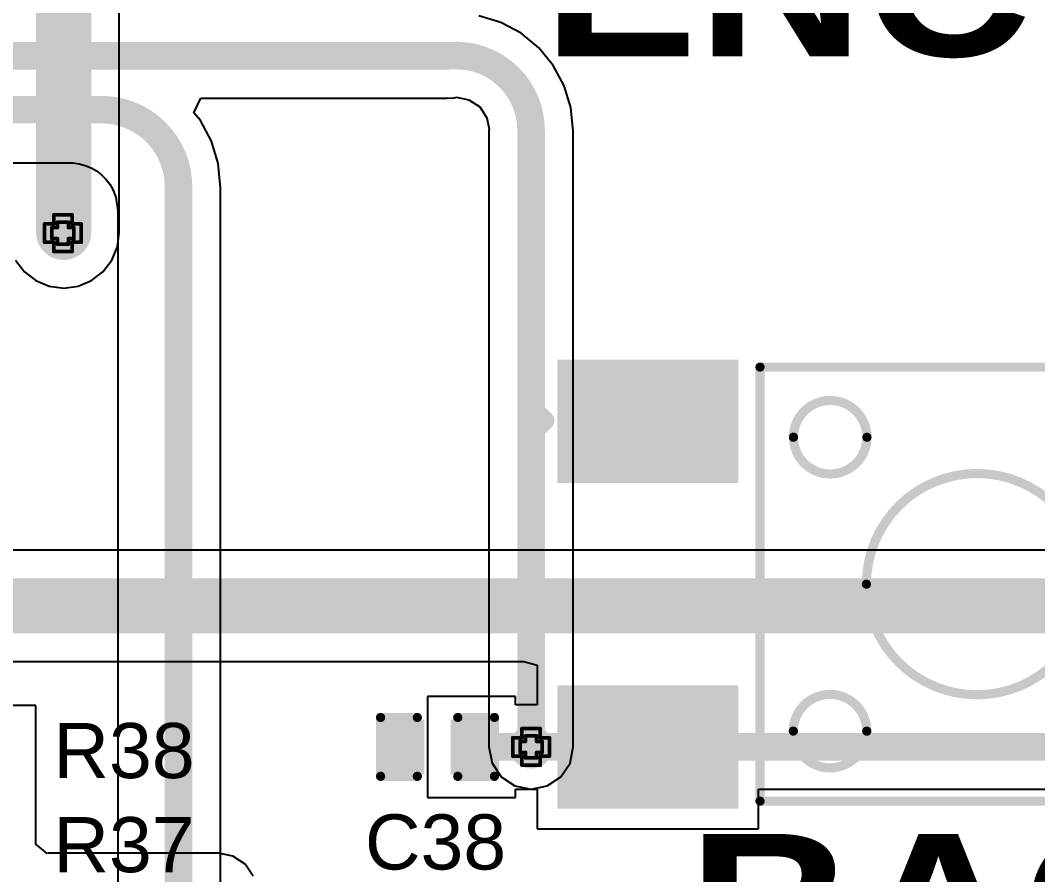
# Model space of a CAD drawing. Header units: inches. Extents: x -3 to 195, y 0 to 199.
# Drawn here: x 2.547 to 3.101, y 1.709 to 2.174 of the extents above; entities that cross this region are included whole.
import ezdxf

# ---------------------------------------------------------------- set-up
doc = ezdxf.new("R2010")
doc.units = ezdxf.units.IN
doc.header["$MEASUREMENT"] = 0
for name, color, linetype in [('Bottom Layer', 5, 'Continuous'), ('Drill Drawing', 1, 'Continuous'), ('Top Layer', 1, 'Continuous'), ('Top Overlay', 2, 'Continuous'), ('Top Paste', 8, 'Continuous'), ('Top Solder', 216, 'Continuous'), ('Via Holes', 16, 'Continuous')]:
    doc.layers.add(name, color=color, linetype=linetype)
doc.styles.add('Arial', font='', dxfattribs={"height": 0.2})
doc.styles.add('Arial Black_Bold', font='', dxfattribs={"height": 0.2})
doc.styles.get('Arial').set_extended_font_data('Arial')
doc.styles.get('Arial Black_Bold').set_extended_font_data('Arial Black', bold=True)

# ---------------------------------------------------------------- blocks, each defined once
blk = doc.blocks.new('TS_1002S_12026C_3')
at = {"layer": 'Top Layer'}
for points in [[(-0.2244053, 0.1181116), (-0.1338543, 0.1181116), (-0.1338543, 0.0590566), (-0.2244053, 0.0590566)], [(0.1338547, 0.1181016), (0.2244057, 0.1181016), (0.2244057, 0.0590466), (0.1338547, 0.0590466)], [(-0.2244053, -0.0590584), (-0.1338543, -0.0590584), (-0.1338543, -0.1181134), (-0.2244053, -0.1181134)], [(0.1338547, -0.0590584), (0.2244057, -0.0590584), (0.2244057, -0.1181134), (0.1338547, -0.1181134)]]:
    blk.add_hatch(color=1, dxfattribs=at).paths.add_polyline_path(points)
at = {"layer": 'Top Paste'}
for points in [[(-0.2244053, 0.1181116), (-0.1338543, 0.1181116), (-0.1338543, 0.0590566), (-0.2244053, 0.0590566)], [(0.1338547, 0.1181016), (0.2244057, 0.1181016), (0.2244057, 0.0590466), (0.1338547, 0.0590466)], [(-0.2244053, -0.0590584), (-0.1338543, -0.0590584), (-0.1338543, -0.1181134), (-0.2244053, -0.1181134)], [(0.1338547, -0.0590584), (0.2244057, -0.0590584), (0.2244057, -0.1181134), (0.1338547, -0.1181134)]]:
    blk.add_hatch(color=8, dxfattribs=at).paths.add_polyline_path(points)
at = {"layer": 'Top Solder'}
for points in [[(-0.2284053, 0.1221116), (-0.1298543, 0.1221116), (-0.1298543, 0.0550566), (-0.2284053, 0.0550566)], [(0.1298547, 0.1221016), (0.2284057, 0.1221016), (0.2284057, 0.0550466), (0.1298547, 0.0550466)], [(-0.2284053, -0.0550584), (-0.1298543, -0.0550584), (-0.1298543, -0.1221134), (-0.2284053, -0.1221134)], [(0.1298547, -0.0550584), (0.2284057, -0.0550584), (0.2284057, -0.1221134), (0.1298547, -0.1221134)]]:
    blk.add_hatch(color=216, dxfattribs=at).paths.add_polyline_path(points)
at = {"layer": 'Top Overlay'}
for points in [[(-0.1181098, 0.1181041, 0.005, 0.005, 0), (0.1181102, 0.1181041, 0.005, 0.005, 0)], [(-0.1181098, -0.1181159, 0.005, 0.005, 0), (-0.1181098, 0.1181041, 0.005, 0.005, 0)], [(0.1181102, -0.1181159, 0.005, 0.005, 0), (0.1181102, 0.1181041, 0.005, 0.005, 0)], [(-0.2399998, 0.0940001, 0.01, 0.01, 0), (-0.2349998, 0.0890001, 0.01, 0.01, 0)], [(-0.2399998, 0.0840001, 0.01, 0.01, 0), (-0.2399998, 0.0940001, 0.01, 0.01, 0)], [(-0.2399998, 0.0840001, 0.01, 0.01, 0), (-0.2349998, 0.0890001, 0.01, 0.01, 0)], [(-0.1181098, -0.1181159, 0.005, 0.005, 0), (0.1181102, -0.1181159, 0.005, 0.005, 0)]]:
    blk.add_lwpolyline(points, format="xyseb", dxfattribs=at)
for points in [[(-0.1193598, 0.1181041, 0.0025, 0.0025, 1), (-0.1168598, 0.1181041, 0.0025, 0.0025, 1)], [(-0.1193598, 0.1181041, 0.0025, 0.0025, 1), (-0.1168598, 0.1181041, 0.0025, 0.0025, 1)], [(0.1168602, 0.1181041, 0.0025, 0.0025, 1), (0.1193602, 0.1181041, 0.0025, 0.0025, 1)], [(0.1168602, 0.1181041, 0.0025, 0.0025, 1), (0.1193602, 0.1181041, 0.0025, 0.0025, 1)], [(-0.05992, 0.079935, 0.005, 0.005, 1), (-0.09992, 0.079935, 0.005, 0.005, 1)], [(0.0999999, 0.079995, 0.005, 0.005, 1), (0.0599999, 0.079995, 0.005, 0.005, 1)], [(-0.2424998, 0.0940001, 0.005, 0.005, 1), (-0.2374998, 0.0940001, 0.005, 0.005, 1)], [(-0.2424998, 0.0940001, 0.005, 0.005, 1), (-0.2374998, 0.0940001, 0.005, 0.005, 1)], [(-0.2424998, 0.0840001, 0.005, 0.005, 1), (-0.2374998, 0.0840001, 0.005, 0.005, 1)], [(-0.2424998, 0.0840001, 0.005, 0.005, 1), (-0.2374998, 0.0840001, 0.005, 0.005, 1)], [(-0.2374998, 0.0890001, 0.005, 0.005, 1), (-0.2324998, 0.0890001, 0.005, 0.005, 1)], [(-0.2374998, 0.0890001, 0.005, 0.005, 1), (-0.2324998, 0.0890001, 0.005, 0.005, 1)], [(-0.10117, 0.079935, 0.0025, 0.0025, 1), (-0.09867, 0.079935, 0.0025, 0.0025, 1)], [(-0.06117, 0.079935, 0.0025, 0.0025, 1), (-0.05867, 0.079935, 0.0025, 0.0025, 1)], [(0.0587499, 0.079995, 0.0025, 0.0025, 1), (0.0612499, 0.079995, 0.0025, 0.0025, 1)], [(0.0987499, 0.079995, 0.0025, 0.0025, 1), (0.1012499, 0.079995, 0.0025, 0.0025, 1)], [(0.06021, -4.9e-06, 0.005, 0.005, 1), (-0.06021, -4.9e-06, 0.005, 0.005, 1)], [(-0.06146, -4.9e-06, 0.0025, 0.0025, 1), (-0.05896, -4.9e-06, 0.0025, 0.0025, 1)], [(0.05896, -4.9e-06, 0.0025, 0.0025, 1), (0.06146, -4.9e-06, 0.0025, 0.0025, 1)], [(-0.06, -0.080005, 0.005, 0.005, 1), (-0.1, -0.080005, 0.005, 0.005, 1)], [(0.1, -0.080005, 0.005, 0.005, 1), (0.06, -0.080005, 0.005, 0.005, 1)], [(-0.10125, -0.080005, 0.0025, 0.0025, 1), (-0.09875, -0.080005, 0.0025, 0.0025, 1)], [(-0.06125, -0.080005, 0.0025, 0.0025, 1), (-0.05875, -0.080005, 0.0025, 0.0025, 1)], [(0.05875, -0.080005, 0.0025, 0.0025, 1), (0.06125, -0.080005, 0.0025, 0.0025, 1)], [(0.09875, -0.080005, 0.0025, 0.0025, 1), (0.10125, -0.080005, 0.0025, 0.0025, 1)], [(-0.1193598, -0.1181159, 0.0025, 0.0025, 1), (-0.1168598, -0.1181159, 0.0025, 0.0025, 1)], [(-0.1193598, -0.1181159, 0.0025, 0.0025, 1), (-0.1168598, -0.1181159, 0.0025, 0.0025, 1)], [(0.1168602, -0.1181159, 0.0025, 0.0025, 1), (0.1193602, -0.1181159, 0.0025, 0.0025, 1)], [(0.1168602, -0.1181159, 0.0025, 0.0025, 1), (0.1193602, -0.1181159, 0.0025, 0.0025, 1)]]:
    blk.add_lwpolyline(points, format="xyseb", close=True, dxfattribs=at)
blk = doc.blocks.new('C___0402_136')
at = {"layer": 'Top Layer'}
for points in [[(-0.0275007, -0.0124991), (-0.0275007, 0.0125009), (-0.009500699999999999, 0.0125009), (-0.0095007, -0.0124991)], [(0.009499299999999999, -0.0124991), (0.009499300000000002, 0.0125009), (0.0274993, 0.0125009), (0.0274993, -0.0124991)]]:
    blk.add_hatch(color=1, dxfattribs=at).paths.add_polyline_path(points)
at = {"layer": 'Top Paste'}
for points in [[(-0.0275007, -0.0124991), (-0.0275007, 0.0125009), (-0.009500699999999999, 0.0125009), (-0.0095007, -0.0124991)], [(0.009499299999999999, -0.0124991), (0.009499300000000002, 0.0125009), (0.0274993, 0.0125009), (0.0274993, -0.0124991)]]:
    blk.add_hatch(color=8, dxfattribs=at).paths.add_polyline_path(points)
at = {"layer": 'Top Solder'}
for points in [[(-0.0298629, -0.0148613), (-0.0298629, 0.0148631), (-0.007138499999999998, 0.0148631), (-0.007138500000000002, -0.0148613)], [(0.007137099999999999, -0.0148613), (0.007137100000000001, 0.0148631), (0.0298615, 0.0148631), (0.0298615, -0.0148613)]]:
    blk.add_hatch(color=216, dxfattribs=at).paths.add_polyline_path(points)
at = {"layer": 'Top Overlay'}
for points in [[(-0.0310008, 0.0160009, 0.005, 0.005, 0), (-0.0110007, 0.0160009, 0.005, 0.005, 0)], [(-0.0310008, 0.0160009, 0.005, 0.005, 0), (-0.0310007, -0.0159991, 0.005, 0.005, 0)], [(0.0109993, 0.0160009, 0.005, 0.005, 0), (0.0309993, 0.0160009, 0.005, 0.005, 0)], [(0.0309993, -0.0159991, 0.005, 0.005, 0), (0.0309993, 0.0160009, 0.005, 0.005, 0)], [(-0.0310007, -0.0159991, 0.005, 0.005, 0), (-0.0110007, -0.0159991, 0.005, 0.005, 0)], [(0.0109993, -0.0160011, 0.005, 0.005, 0), (0.0309993, -0.0159991, 0.005, 0.005, 0)]]:
    blk.add_lwpolyline(points, format="xyseb", dxfattribs=at)
for points in [[(-0.0322508, 0.0160009, 0.0025, 0.0025, 1), (-0.0297508, 0.0160009, 0.0025, 0.0025, 1)], [(-0.0322508, 0.0160009, 0.0025, 0.0025, 1), (-0.0297508, 0.0160009, 0.0025, 0.0025, 1)], [(-0.0122507, 0.0160009, 0.0025, 0.0025, 1), (-0.0097507, 0.0160009, 0.0025, 0.0025, 1)], [(0.0097493, 0.0160009, 0.0025, 0.0025, 1), (0.0122493, 0.0160009, 0.0025, 0.0025, 1)], [(0.0297493, 0.0160009, 0.0025, 0.0025, 1), (0.0322493, 0.0160009, 0.0025, 0.0025, 1)], [(0.0297493, 0.0160009, 0.0025, 0.0025, 1), (0.0322493, 0.0160009, 0.0025, 0.0025, 1)], [(-0.0322507, -0.0159991, 0.0025, 0.0025, 1), (-0.0297507, -0.0159991, 0.0025, 0.0025, 1)], [(-0.0322507, -0.0159991, 0.0025, 0.0025, 1), (-0.0297507, -0.0159991, 0.0025, 0.0025, 1)], [(-0.0122507, -0.0159991, 0.0025, 0.0025, 1), (-0.0097507, -0.0159991, 0.0025, 0.0025, 1)], [(0.0097493, -0.0160011, 0.0025, 0.0025, 1), (0.0122493, -0.0160011, 0.0025, 0.0025, 1)], [(0.0297493, -0.0159991, 0.0025, 0.0025, 1), (0.0322493, -0.0159991, 0.0025, 0.0025, 1)], [(0.0297493, -0.0159991, 0.0025, 0.0025, 1), (0.0322493, -0.0159991, 0.0025, 0.0025, 1)]]:
    blk.add_lwpolyline(points, format="xyseb", close=True, dxfattribs=at)

msp = doc.modelspace()

# ---------------------------------------------------------------- hatches: boundary and pattern name
at = {"layer": 'Bottom Layer'}
h = msp.add_hatch(color=5, dxfattribs=at)
edge = h.paths.add_edge_path()
edge.add_arc((2.5702019, 2.0578015), 0.011811, 0, 360)
h = msp.add_hatch(color=5, dxfattribs=at)
edge = h.paths.add_edge_path()
edge.add_arc((2.825, 1.7782114), 0.011811, 0, 360)
at = {"layer": 'Top Layer'}
h = msp.add_hatch(color=1, dxfattribs=at)
edge = h.paths.add_edge_path()
edge.add_arc((2.5702019, 2.0578015), 0.011811, 0, 360)
h = msp.add_hatch(color=1, dxfattribs=at)
edge = h.paths.add_edge_path()
edge.add_arc((2.825, 1.7782114), 0.011811, 0, 360)
at = {"layer": 'Via Holes'}
h = msp.add_hatch(color=7, dxfattribs=at)
edge = h.paths.add_edge_path()
edge.add_arc((2.5702019, 2.0578015), 0.0059055, 0, 360)
h = msp.add_hatch(color=7, dxfattribs=at)
edge = h.paths.add_edge_path()
edge.add_arc((2.825, 1.7782114), 0.0059055, 0, 360)

# ---------------------------------------------------------------- linework, layer by layer
at = {"layer": 'Bottom Layer'}
for p, q in [((2.8085679, 2.1724315), (2.796644, 2.1760486)), ((2.819557, 2.1665577), (2.8085679, 2.1724315)), ((2.8291891, 2.1586529), (2.819557, 2.1665577)), ((2.8370939, 2.1490208), (2.8291891, 2.1586529)), ((2.8429677, 2.1380317), (2.8370939, 2.1490208)), ((2.8465848, 2.1261078), (2.8429677, 2.1380317)), ((2.7831858, 2.1314915), (2.7843383, 2.1317929)), ((2.7843383, 2.1317929), (2.7911718, 2.1304336)), ((2.6415165, 2.1232964), (2.6453002, 2.1312965)), ((2.6453002, 2.1312965), (2.7792241, 2.1312965)), ((2.7792241, 2.1312965), (2.7799014, 2.1314312)), ((2.7799014, 2.1314312), (2.7805858, 2.1313369)), ((2.7805858, 2.1313369), (2.7831858, 2.1314915)), ((2.7911718, 2.1304336), (2.7970453, 2.1265091)), ((2.7970453, 2.1265091), (2.8009698, 2.1206356)), ((2.645011, 2.1190384), (2.6415165, 2.1232964)), ((2.847674, 2.1150489), (2.8465848, 2.1261078)), ((2.6509938, 2.1078453), (2.645011, 2.1190384)), ((2.8009698, 2.1206356), (2.8022035, 2.1144331)), ((2.8022035, 2.1144331), (2.8020592, 2.1137075)), ((2.8020592, 2.1137075), (2.8020592, 1.7782114)), ((2.8479408, 2.1137075), (2.847674, 2.1150489)), ((2.8479408, 1.7782114), (2.8479408, 2.1137075)), ((2.654678, 2.0957001), (2.6509938, 2.1078453)), ((0.4234688, 2.0959999), (2.5739999, 2.0959995)), ((2.5739999, 2.0959995), (2.5757041, 2.0959996)), ((2.5757041, 2.0959996), (2.5790832, 2.0955548)), ((2.5790832, 2.0955548), (2.5823753, 2.0946728)), ((2.5823753, 2.0946728), (2.5855241, 2.0933685)), ((2.5855241, 2.0933685), (2.5884758, 2.0916644)), ((2.6557955, 2.084354), (2.654678, 2.0957001)), ((2.5884758, 2.0916644), (2.5911797, 2.0895896)), ((2.5911797, 2.0895896), (2.5935897, 2.0871796)), ((2.5935897, 2.0871796), (2.5956645, 2.0844756)), ((2.5956645, 2.0844756), (2.5973685, 2.0815239)), ((2.656051, 2.0830695), (2.6557955, 2.084354)), ((2.656051, 1.68), (2.656051, 2.0830695)), ((2.5973685, 2.0815239), (2.5986727, 2.078375)), ((2.5986727, 2.078375), (2.5989513, 2.0773349)), ((2.5989513, 2.0773349), (2.5999991, 2.0700013)), ((2.5999991, 2.0700013), (2.5999992, 2.0699996)), ((2.5999992, 2.0699996), (2.5999991, 2.0699996)), ((2.5999991, 2.0699996), (2.5999994, 2.0699994)), ((2.5999994, 2.0699994), (2.5999999, 1.6577871)), ((2.8020592, 1.7782114), (2.8038055, 1.7694323)), ((2.8461945, 1.7694323), (2.8479408, 1.7782114)), ((2.8038055, 1.7694323), (2.8087784, 1.7619898)), ((2.8412216, 1.7619898), (2.8461945, 1.7694323)), ((2.8087784, 1.7619898), (2.8162209, 1.7570169)), ((2.8337791, 1.7570169), (2.8412216, 1.7619898)), ((2.8162209, 1.7570169), (2.825, 1.7552706)), ((2.825, 1.7552706), (2.8337791, 1.7570169))]:
    msp.add_line(p, q, dxfattribs=at)
for points in [[(0.7494158, 2.1542372, 0.015, 0.015, 0), (2.7792241, 2.1542373, 0.015, 0.015, 0)], [(2.7792241, 2.1542373, 0.015, 0.015, 0), (2.7818241, 2.1543919, 0.015, 0.015, 0)], [(2.7818241, 2.1543919, 0.015, 0.015, -0.431720351563237), (2.825, 2.1137074, 0.015, 0.015, 0)], [(0.6475763, 2.125, 0.015, 0.015, 0), (2.5911797, 2.125, 0.015, 0.015, 0)], [(2.5911797, 2.125, 0.015, 0.015, -0.4142135623730951), (2.6331102, 2.0830695, 0.015, 0.015, 0)], [(2.825, 1.7782114, 0.015, 0.015, 0), (2.825, 2.1137075, 0.015, 0.015, 0)], [(2.6331102, 1.68, 0.015, 0.015, 0), (2.6331102, 2.0830695, 0.015, 0.015, 0)]]:
    msp.add_lwpolyline(points, format="xyseb", dxfattribs=at)
for points in [[(2.7754741, 2.1542373, 0.0075, 0.0075, 1), (2.7829741, 2.1542373, 0.0075, 0.0075, 1)], [(2.7754741, 2.1542373, 0.0075, 0.0075, 1), (2.7829741, 2.1542373, 0.0075, 0.0075, 1)], [(2.7780741, 2.1543919, 0.0075, 0.0075, 1), (2.7855741, 2.1543919, 0.0075, 0.0075, 1)], [(2.7780741, 2.1543919, 0.0075, 0.0075, 1), (2.7855741, 2.1543919, 0.0075, 0.0075, 1)], [(2.5874297, 2.125, 0.0075, 0.0075, 1), (2.5949297, 2.125, 0.0075, 0.0075, 1)], [(2.5874297, 2.125, 0.0075, 0.0075, 1), (2.5949297, 2.125, 0.0075, 0.0075, 1)], [(2.82125, 2.1137075, 0.0075, 0.0075, 1), (2.82875, 2.1137075, 0.0075, 0.0075, 1)], [(2.82125, 2.1137074, 0.0075, 0.0075, 1), (2.82875, 2.1137074, 0.0075, 0.0075, 1)], [(2.6293602, 2.0830695, 0.0075, 0.0075, 1), (2.6368602, 2.0830695, 0.0075, 0.0075, 1)], [(2.6293602, 2.0830695, 0.0075, 0.0075, 1), (2.6368602, 2.0830695, 0.0075, 0.0075, 1)], [(2.82125, 1.7782114, 0.0075, 0.0075, 1), (2.82875, 1.7782114, 0.0075, 0.0075, 1)]]:
    msp.add_lwpolyline(points, format="xyseb", close=True, dxfattribs=at)
at = {"layer": 'Drill Drawing'}
for points in [[(2.5652019, 2.0628015, 0.002, 0.002, 0), (2.5652019, 2.0678015, 0.002, 0.002, 0)], [(2.5652019, 2.0678015, 0.002, 0.002, 0), (2.5752019, 2.0678015, 0.002, 0.002, 0)], [(2.5752019, 2.0628015, 0.002, 0.002, 0), (2.5752019, 2.0678015, 0.002, 0.002, 0)], [(2.5602019, 2.0528015, 0.002, 0.002, 0), (2.5602019, 2.0628015, 0.002, 0.002, 0)], [(2.5602019, 2.0628015, 0.002, 0.002, 0), (2.5652019, 2.0628015, 0.002, 0.002, 0)], [(2.5642019, 2.0548015, 0.002, 0.002, 0), (2.5642019, 2.0608015, 0.002, 0.002, 0)], [(2.5642019, 2.0608015, 0.002, 0.002, 0), (2.5672019, 2.0608015, 0.002, 0.002, 0)], [(2.5672019, 2.0608015, 0.002, 0.002, 0), (2.5672019, 2.0638015, 0.002, 0.002, 0)], [(2.5672019, 2.0638015, 0.002, 0.002, 0), (2.5732019, 2.0638015, 0.002, 0.002, 0)], [(2.5732019, 2.0608015, 0.002, 0.002, 0), (2.5732019, 2.0638015, 0.002, 0.002, 0)], [(2.5732019, 2.0608015, 0.002, 0.002, 0), (2.5762019, 2.0608015, 0.002, 0.002, 0)], [(2.5752019, 2.0628015, 0.002, 0.002, 0), (2.5802019, 2.0628015, 0.002, 0.002, 0)], [(2.5762019, 2.0548015, 0.002, 0.002, 0), (2.5762019, 2.0608015, 0.002, 0.002, 0)], [(2.5802019, 2.0528015, 0.002, 0.002, 0), (2.5802019, 2.0628015, 0.002, 0.002, 0)], [(2.5642019, 2.0548015, 0.002, 0.002, 0), (2.5672019, 2.0548015, 0.002, 0.002, 0)], [(2.5672019, 2.0518015, 0.002, 0.002, 0), (2.5672019, 2.0548015, 0.002, 0.002, 0)], [(2.5732019, 2.0548015, 0.002, 0.002, 0), (2.5762019, 2.0548015, 0.002, 0.002, 0)], [(2.5732019, 2.0518015, 0.002, 0.002, 0), (2.5732019, 2.0548015, 0.002, 0.002, 0)], [(2.5602019, 2.0528015, 0.002, 0.002, 0), (2.5652019, 2.0528015, 0.002, 0.002, 0)], [(2.5652019, 2.0478015, 0.002, 0.002, 0), (2.5652019, 2.0528015, 0.002, 0.002, 0)], [(2.5652019, 2.0478015, 0.002, 0.002, 0), (2.5752019, 2.0478015, 0.002, 0.002, 0)], [(2.5672019, 2.0518015, 0.002, 0.002, 0), (2.5732019, 2.0518015, 0.002, 0.002, 0)], [(2.5752019, 2.0528015, 0.002, 0.002, 0), (2.5802019, 2.0528015, 0.002, 0.002, 0)], [(2.5752019, 2.0478015, 0.002, 0.002, 0), (2.5752019, 2.0528015, 0.002, 0.002, 0)], [(2.82, 1.7832114, 0.002, 0.002, 0), (2.82, 1.7882114, 0.002, 0.002, 0)], [(2.82, 1.7882114, 0.002, 0.002, 0), (2.83, 1.7882114, 0.002, 0.002, 0)], [(2.83, 1.7832114, 0.002, 0.002, 0), (2.83, 1.7882114, 0.002, 0.002, 0)], [(2.815, 1.7732114, 0.002, 0.002, 0), (2.815, 1.7832114, 0.002, 0.002, 0)], [(2.815, 1.7832114, 0.002, 0.002, 0), (2.82, 1.7832114, 0.002, 0.002, 0)], [(2.822, 1.7812114, 0.002, 0.002, 0), (2.822, 1.7842114, 0.002, 0.002, 0)], [(2.822, 1.7842114, 0.002, 0.002, 0), (2.828, 1.7842114, 0.002, 0.002, 0)], [(2.828, 1.7812114, 0.002, 0.002, 0), (2.828, 1.7842114, 0.002, 0.002, 0)], [(2.83, 1.7832114, 0.002, 0.002, 0), (2.835, 1.7832114, 0.002, 0.002, 0)], [(2.835, 1.7732114, 0.002, 0.002, 0), (2.835, 1.7832114, 0.002, 0.002, 0)], [(2.819, 1.7752114, 0.002, 0.002, 0), (2.819, 1.7812114, 0.002, 0.002, 0)], [(2.819, 1.7812114, 0.002, 0.002, 0), (2.822, 1.7812114, 0.002, 0.002, 0)], [(2.828, 1.7812114, 0.002, 0.002, 0), (2.831, 1.7812114, 0.002, 0.002, 0)], [(2.831, 1.7752114, 0.002, 0.002, 0), (2.831, 1.7812114, 0.002, 0.002, 0)], [(2.815, 1.7732114, 0.002, 0.002, 0), (2.82, 1.7732114, 0.002, 0.002, 0)], [(2.819, 1.7752114, 0.002, 0.002, 0), (2.822, 1.7752114, 0.002, 0.002, 0)], [(2.82, 1.7682114, 0.002, 0.002, 0), (2.82, 1.7732114, 0.002, 0.002, 0)], [(2.822, 1.7722114, 0.002, 0.002, 0), (2.822, 1.7752114, 0.002, 0.002, 0)], [(2.822, 1.7722114, 0.002, 0.002, 0), (2.828, 1.7722114, 0.002, 0.002, 0)], [(2.828, 1.7752114, 0.002, 0.002, 0), (2.831, 1.7752114, 0.002, 0.002, 0)], [(2.828, 1.7722114, 0.002, 0.002, 0), (2.828, 1.7752114, 0.002, 0.002, 0)], [(2.83, 1.7732114, 0.002, 0.002, 0), (2.835, 1.7732114, 0.002, 0.002, 0)], [(2.83, 1.7682114, 0.002, 0.002, 0), (2.83, 1.7732114, 0.002, 0.002, 0)], [(2.82, 1.7682114, 0.002, 0.002, 0), (2.83, 1.7682114, 0.002, 0.002, 0)]]:
    msp.add_lwpolyline(points, format="xyseb", dxfattribs=at)
for points in [[(2.5647019, 2.0678015, 0.001, 0.001, 1), (2.5657019, 2.0678015, 0.001, 0.001, 1)], [(2.5647019, 2.0678015, 0.001, 0.001, 1), (2.5657019, 2.0678015, 0.001, 0.001, 1)], [(2.5747019, 2.0678015, 0.001, 0.001, 1), (2.5757019, 2.0678015, 0.001, 0.001, 1)], [(2.5747019, 2.0678015, 0.001, 0.001, 1), (2.5757019, 2.0678015, 0.001, 0.001, 1)], [(2.5597019, 2.0628015, 0.001, 0.001, 1), (2.5607019, 2.0628015, 0.001, 0.001, 1)], [(2.5597019, 2.0628015, 0.001, 0.001, 1), (2.5607019, 2.0628015, 0.001, 0.001, 1)], [(2.5637019, 2.0608015, 0.001, 0.001, 1), (2.5647019, 2.0608015, 0.001, 0.001, 1)], [(2.5637019, 2.0608015, 0.001, 0.001, 1), (2.5647019, 2.0608015, 0.001, 0.001, 1)], [(2.5647019, 2.0628015, 0.001, 0.001, 1), (2.5657019, 2.0628015, 0.001, 0.001, 1)], [(2.5647019, 2.0628015, 0.001, 0.001, 1), (2.5657019, 2.0628015, 0.001, 0.001, 1)], [(2.5667019, 2.0638015, 0.001, 0.001, 1), (2.5677019, 2.0638015, 0.001, 0.001, 1)], [(2.5667019, 2.0638015, 0.001, 0.001, 1), (2.5677019, 2.0638015, 0.001, 0.001, 1)], [(2.5667019, 2.0608015, 0.001, 0.001, 1), (2.5677019, 2.0608015, 0.001, 0.001, 1)], [(2.5667019, 2.0608015, 0.001, 0.001, 1), (2.5677019, 2.0608015, 0.001, 0.001, 1)], [(2.5727019, 2.0638015, 0.001, 0.001, 1), (2.5737019, 2.0638015, 0.001, 0.001, 1)], [(2.5727019, 2.0638015, 0.001, 0.001, 1), (2.5737019, 2.0638015, 0.001, 0.001, 1)], [(2.5727019, 2.0608015, 0.001, 0.001, 1), (2.5737019, 2.0608015, 0.001, 0.001, 1)], [(2.5727019, 2.0608015, 0.001, 0.001, 1), (2.5737019, 2.0608015, 0.001, 0.001, 1)], [(2.5747019, 2.0628015, 0.001, 0.001, 1), (2.5757019, 2.0628015, 0.001, 0.001, 1)], [(2.5747019, 2.0628015, 0.001, 0.001, 1), (2.5757019, 2.0628015, 0.001, 0.001, 1)], [(2.5757019, 2.0608015, 0.001, 0.001, 1), (2.5767019, 2.0608015, 0.001, 0.001, 1)], [(2.5757019, 2.0608015, 0.001, 0.001, 1), (2.5767019, 2.0608015, 0.001, 0.001, 1)], [(2.5797019, 2.0628015, 0.001, 0.001, 1), (2.5807019, 2.0628015, 0.001, 0.001, 1)], [(2.5797019, 2.0628015, 0.001, 0.001, 1), (2.5807019, 2.0628015, 0.001, 0.001, 1)], [(2.5637019, 2.0548015, 0.001, 0.001, 1), (2.5647019, 2.0548015, 0.001, 0.001, 1)], [(2.5637019, 2.0548015, 0.001, 0.001, 1), (2.5647019, 2.0548015, 0.001, 0.001, 1)], [(2.5667019, 2.0548015, 0.001, 0.001, 1), (2.5677019, 2.0548015, 0.001, 0.001, 1)], [(2.5667019, 2.0548015, 0.001, 0.001, 1), (2.5677019, 2.0548015, 0.001, 0.001, 1)], [(2.5727019, 2.0548015, 0.001, 0.001, 1), (2.5737019, 2.0548015, 0.001, 0.001, 1)], [(2.5727019, 2.0548015, 0.001, 0.001, 1), (2.5737019, 2.0548015, 0.001, 0.001, 1)], [(2.5757019, 2.0548015, 0.001, 0.001, 1), (2.5767019, 2.0548015, 0.001, 0.001, 1)], [(2.5757019, 2.0548015, 0.001, 0.001, 1), (2.5767019, 2.0548015, 0.001, 0.001, 1)], [(2.5597019, 2.0528015, 0.001, 0.001, 1), (2.5607019, 2.0528015, 0.001, 0.001, 1)], [(2.5597019, 2.0528015, 0.001, 0.001, 1), (2.5607019, 2.0528015, 0.001, 0.001, 1)], [(2.5647019, 2.0528015, 0.001, 0.001, 1), (2.5657019, 2.0528015, 0.001, 0.001, 1)], [(2.5647019, 2.0528015, 0.001, 0.001, 1), (2.5657019, 2.0528015, 0.001, 0.001, 1)], [(2.5647019, 2.0478015, 0.001, 0.001, 1), (2.5657019, 2.0478015, 0.001, 0.001, 1)], [(2.5647019, 2.0478015, 0.001, 0.001, 1), (2.5657019, 2.0478015, 0.001, 0.001, 1)], [(2.5667019, 2.0518015, 0.001, 0.001, 1), (2.5677019, 2.0518015, 0.001, 0.001, 1)], [(2.5667019, 2.0518015, 0.001, 0.001, 1), (2.5677019, 2.0518015, 0.001, 0.001, 1)], [(2.5727019, 2.0518015, 0.001, 0.001, 1), (2.5737019, 2.0518015, 0.001, 0.001, 1)], [(2.5727019, 2.0518015, 0.001, 0.001, 1), (2.5737019, 2.0518015, 0.001, 0.001, 1)], [(2.5747019, 2.0528015, 0.001, 0.001, 1), (2.5757019, 2.0528015, 0.001, 0.001, 1)], [(2.5747019, 2.0528015, 0.001, 0.001, 1), (2.5757019, 2.0528015, 0.001, 0.001, 1)], [(2.5747019, 2.0478015, 0.001, 0.001, 1), (2.5757019, 2.0478015, 0.001, 0.001, 1)], [(2.5747019, 2.0478015, 0.001, 0.001, 1), (2.5757019, 2.0478015, 0.001, 0.001, 1)], [(2.5797019, 2.0528015, 0.001, 0.001, 1), (2.5807019, 2.0528015, 0.001, 0.001, 1)], [(2.5797019, 2.0528015, 0.001, 0.001, 1), (2.5807019, 2.0528015, 0.001, 0.001, 1)], [(2.8195, 1.7882114, 0.001, 0.001, 1), (2.8205, 1.7882114, 0.001, 0.001, 1)], [(2.8195, 1.7882114, 0.001, 0.001, 1), (2.8205, 1.7882114, 0.001, 0.001, 1)], [(2.8295, 1.7882114, 0.001, 0.001, 1), (2.8305, 1.7882114, 0.001, 0.001, 1)], [(2.8295, 1.7882114, 0.001, 0.001, 1), (2.8305, 1.7882114, 0.001, 0.001, 1)], [(2.8145, 1.7832114, 0.001, 0.001, 1), (2.8155, 1.7832114, 0.001, 0.001, 1)], [(2.8145, 1.7832114, 0.001, 0.001, 1), (2.8155, 1.7832114, 0.001, 0.001, 1)], [(2.8195, 1.7832114, 0.001, 0.001, 1), (2.8205, 1.7832114, 0.001, 0.001, 1)], [(2.8195, 1.7832114, 0.001, 0.001, 1), (2.8205, 1.7832114, 0.001, 0.001, 1)], [(2.8215, 1.7842114, 0.001, 0.001, 1), (2.8225, 1.7842114, 0.001, 0.001, 1)], [(2.8215, 1.7842114, 0.001, 0.001, 1), (2.8225, 1.7842114, 0.001, 0.001, 1)], [(2.8275, 1.7842114, 0.001, 0.001, 1), (2.8285, 1.7842114, 0.001, 0.001, 1)], [(2.8275, 1.7842114, 0.001, 0.001, 1), (2.8285, 1.7842114, 0.001, 0.001, 1)], [(2.8295, 1.7832114, 0.001, 0.001, 1), (2.8305, 1.7832114, 0.001, 0.001, 1)], [(2.8295, 1.7832114, 0.001, 0.001, 1), (2.8305, 1.7832114, 0.001, 0.001, 1)], [(2.8345, 1.7832114, 0.001, 0.001, 1), (2.8355, 1.7832114, 0.001, 0.001, 1)], [(2.8345, 1.7832114, 0.001, 0.001, 1), (2.8355, 1.7832114, 0.001, 0.001, 1)], [(2.8185, 1.7812114, 0.001, 0.001, 1), (2.8195, 1.7812114, 0.001, 0.001, 1)], [(2.8185, 1.7812114, 0.001, 0.001, 1), (2.8195, 1.7812114, 0.001, 0.001, 1)], [(2.8215, 1.7812114, 0.001, 0.001, 1), (2.8225, 1.7812114, 0.001, 0.001, 1)], [(2.8215, 1.7812114, 0.001, 0.001, 1), (2.8225, 1.7812114, 0.001, 0.001, 1)], [(2.8275, 1.7812114, 0.001, 0.001, 1), (2.8285, 1.7812114, 0.001, 0.001, 1)], [(2.8275, 1.7812114, 0.001, 0.001, 1), (2.8285, 1.7812114, 0.001, 0.001, 1)], [(2.8305, 1.7812114, 0.001, 0.001, 1), (2.8315, 1.7812114, 0.001, 0.001, 1)], [(2.8305, 1.7812114, 0.001, 0.001, 1), (2.8315, 1.7812114, 0.001, 0.001, 1)], [(2.8145, 1.7732114, 0.001, 0.001, 1), (2.8155, 1.7732114, 0.001, 0.001, 1)], [(2.8145, 1.7732114, 0.001, 0.001, 1), (2.8155, 1.7732114, 0.001, 0.001, 1)], [(2.8185, 1.7752114, 0.001, 0.001, 1), (2.8195, 1.7752114, 0.001, 0.001, 1)], [(2.8185, 1.7752114, 0.001, 0.001, 1), (2.8195, 1.7752114, 0.001, 0.001, 1)], [(2.8195, 1.7732114, 0.001, 0.001, 1), (2.8205, 1.7732114, 0.001, 0.001, 1)], [(2.8195, 1.7732114, 0.001, 0.001, 1), (2.8205, 1.7732114, 0.001, 0.001, 1)], [(2.8215, 1.7752114, 0.001, 0.001, 1), (2.8225, 1.7752114, 0.001, 0.001, 1)], [(2.8215, 1.7752114, 0.001, 0.001, 1), (2.8225, 1.7752114, 0.001, 0.001, 1)], [(2.8215, 1.7722114, 0.001, 0.001, 1), (2.8225, 1.7722114, 0.001, 0.001, 1)], [(2.8215, 1.7722114, 0.001, 0.001, 1), (2.8225, 1.7722114, 0.001, 0.001, 1)], [(2.8275, 1.7752114, 0.001, 0.001, 1), (2.8285, 1.7752114, 0.001, 0.001, 1)], [(2.8275, 1.7752114, 0.001, 0.001, 1), (2.8285, 1.7752114, 0.001, 0.001, 1)], [(2.8275, 1.7722114, 0.001, 0.001, 1), (2.8285, 1.7722114, 0.001, 0.001, 1)], [(2.8275, 1.7722114, 0.001, 0.001, 1), (2.8285, 1.7722114, 0.001, 0.001, 1)], [(2.8295, 1.7732114, 0.001, 0.001, 1), (2.8305, 1.7732114, 0.001, 0.001, 1)], [(2.8295, 1.7732114, 0.001, 0.001, 1), (2.8305, 1.7732114, 0.001, 0.001, 1)], [(2.8305, 1.7752114, 0.001, 0.001, 1), (2.8315, 1.7752114, 0.001, 0.001, 1)], [(2.8305, 1.7752114, 0.001, 0.001, 1), (2.8315, 1.7752114, 0.001, 0.001, 1)], [(2.8345, 1.7732114, 0.001, 0.001, 1), (2.8355, 1.7732114, 0.001, 0.001, 1)], [(2.8345, 1.7732114, 0.001, 0.001, 1), (2.8355, 1.7732114, 0.001, 0.001, 1)], [(2.8195, 1.7682114, 0.001, 0.001, 1), (2.8205, 1.7682114, 0.001, 0.001, 1)], [(2.8195, 1.7682114, 0.001, 0.001, 1), (2.8205, 1.7682114, 0.001, 0.001, 1)], [(2.8295, 1.7682114, 0.001, 0.001, 1), (2.8305, 1.7682114, 0.001, 0.001, 1)], [(2.8295, 1.7682114, 0.001, 0.001, 1), (2.8305, 1.7682114, 0.001, 0.001, 1)]]:
    msp.add_lwpolyline(points, format="xyseb", close=True, dxfattribs=at)
at = {"layer": 'Top Layer'}
for p, q in [((2.6008598, 2.0582005), (2.6008598, 2.2091041)), ((2.5998288, 2.0503689), (2.6008598, 2.0582005)), ((2.5968059, 2.0430711), (2.5998288, 2.0503689)), ((2.5443959, 2.0430711), (2.5492046, 2.0368042)), ((2.5919972, 2.0368042), (2.5968059, 2.0430711)), ((2.5492046, 2.0368042), (2.5554715, 2.0319955)), ((2.5857303, 2.0319955), (2.5919972, 2.0368042)), ((2.5554715, 2.0319955), (2.5627693, 2.0289726)), ((2.5627693, 2.0289726), (2.5706009, 2.0279416)), ((2.5706009, 2.0279416), (2.5784325, 2.0289726)), ((2.5784325, 2.0289726), (2.5857303, 2.0319955)), ((3.3652072, 1.8852588), (2.3248531, 1.8852588)), ((2.3253852, 1.824741), (2.8211506, 1.824741)), ((2.8211506, 1.824741), (2.8283209, 1.8227379)), ((2.8283209, 1.8227379), (2.828321, 1.8167409)), ((2.828321, 1.8167409), (2.828321, 1.8011522)), ((2.8165948, 1.8057114), (2.7685948, 1.8057114)), ((2.7685948, 1.8057114), (2.7685948, 1.7507114)), ((2.8165948, 1.8011522), (2.8165948, 1.8057114)), ((2.5555207, 1.8006542), (2.4705206, 1.8006542)), ((2.5555207, 1.7456542), (2.5555207, 1.8006542)), ((2.828321, 1.8011522), (2.8165948, 1.8011522)), ((2.8165948, 1.7507114), (2.8165948, 1.7552706)), ((2.8165948, 1.7552706), (2.828321, 1.7552706)), ((2.828321, 1.7552706), (2.828321, 1.733683)), ((2.948872, 1.733683), (2.948872, 1.7552697)), ((2.948872, 1.7552697), (3.186581, 1.7552697)), ((2.7685948, 1.7507114), (2.8165948, 1.7507114)), ((2.5555206, 1.7253565), (2.5555206, 1.7456542)), ((2.5555206, 1.7456542), (2.5555207, 1.7456542)), ((2.828321, 1.733683), (2.948872, 1.733683)), ((2.5617047, 1.7202813), (2.5555206, 1.7253565)), ((2.5622603, 1.7203918), (2.5617047, 1.7202813)), ((2.6548947, 1.7203918), (2.5622603, 1.7203918)), ((2.6626983, 1.7188396), (2.6548947, 1.7203918)), ((2.6693139, 1.7144192), (2.6626983, 1.7188396)), ((2.6737343, 1.7078036), (2.6693139, 1.7144192))]:
    msp.add_line(p, q, dxfattribs=at)
for points in [[(2.5706009, 2.0582005, 0.03, 0.03, 0), (2.5706009, 2.2091049, 0.03, 0.03, 0)], [(2.5702019, 2.0578015, 0.015, 0.015, 0), (2.5706009, 2.0582005, 0.015, 0.015, 0)], [(2.3248531, 1.8549999, 0.03, 0.03, 0), (3.3652079, 1.8549999, 0.03, 0.03, 0)], [(2.7925948, 1.7782114, 0.015, 0.015, 0), (2.825, 1.7782114, 0.015, 0.015, 0)], [(2.825, 1.7782114, 0.015, 0.015, 0), (2.8885956, 1.7782114, 0.015, 0.015, 0)], [(2.8885956, 1.7782114, 0.015, 0.015, 0), (2.8885965, 1.7782105, 0.015, 0.015, 0)], [(2.8885965, 1.7782105, 0.015, 0.015, 0), (3.2468565, 1.7782105, 0.015, 0.015, 0)]]:
    msp.add_lwpolyline(points, format="xyseb", dxfattribs=at)
for points in [[(2.5631009, 2.0582005, 0.015, 0.015, 1), (2.5781009, 2.0582005, 0.015, 0.015, 1)], [(2.5668509, 2.0582005, 0.0075, 0.0075, 1), (2.5743509, 2.0582005, 0.0075, 0.0075, 1)], [(2.5664519, 2.0578015, 0.0075, 0.0075, 1), (2.5739519, 2.0578015, 0.0075, 0.0075, 1)], [(2.7888448, 1.7782114, 0.0075, 0.0075, 1), (2.7963448, 1.7782114, 0.0075, 0.0075, 1)], [(2.82125, 1.7782114, 0.0075, 0.0075, 1), (2.82875, 1.7782114, 0.0075, 0.0075, 1)], [(2.82125, 1.7782114, 0.0075, 0.0075, 1), (2.82875, 1.7782114, 0.0075, 0.0075, 1)], [(2.8848456, 1.7782114, 0.0075, 0.0075, 1), (2.8923456, 1.7782114, 0.0075, 0.0075, 1)], [(2.8848456, 1.7782114, 0.0075, 0.0075, 1), (2.8923456, 1.7782114, 0.0075, 0.0075, 1)], [(2.8848465, 1.7782105, 0.0075, 0.0075, 1), (2.8923465, 1.7782105, 0.0075, 0.0075, 1)], [(2.8848465, 1.7782105, 0.0075, 0.0075, 1), (2.8923465, 1.7782105, 0.0075, 0.0075, 1)]]:
    msp.add_lwpolyline(points, format="xyseb", close=True, dxfattribs=at)

# ---------------------------------------------------------------- block references
for name, p in [('TS_1002S_12026C_3', (3.0677263, 1.8667964)), ('C___0402_136', (2.7740955, 1.7782105))]:
    msp.add_blockref(name, p)

# ---------------------------------------------------------------- texts
at = {"layer": 'Top Overlay'}
for s, height, style, p in [('ENCODER', 0.07874, 'Arial Black_Bold', (2.8315059, 2.1540962)), ('R38', 0.03, 'Arial', (2.565013, 1.7612254)), ('R37', 0.03, 'Arial', (2.565013, 1.7100049)), ('BACK', 0.07874, 'Arial Black_Bold', (2.9102909, 1.6521484))]:
    msp.add_text(s, height=height, rotation=360, dxfattribs=dict(at, style=style)).set_placement(p)
at = {"layer": 'Top Overlay', "style": 'Arial'}
msp.add_text('C38', height=0.03, dxfattribs=at).set_placement((2.7345749, 1.7114912))

doc.saveas('drawing.dxf')
